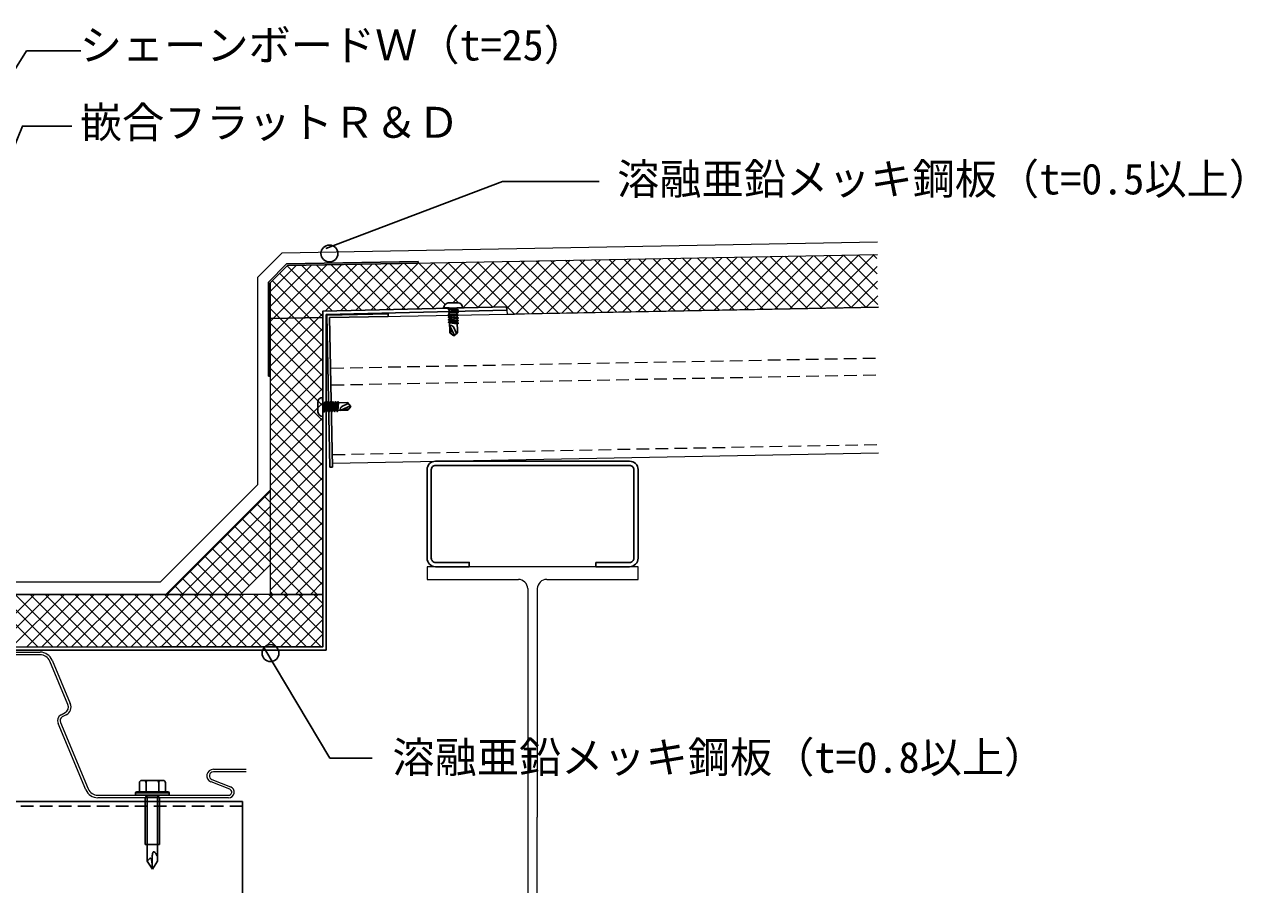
# Model space of a CAD drawing. Units: millimetres, scale not verified. Extents: x -3038 to 3038, y -2115 to 2115.
# Drawn here: x 177 to 754, y 1212 to 1620 of the extents above; entities that cross this region are included whole.
import ezdxf
from ezdxf.enums import TextEntityAlignment as Align

# ---------------------------------------------------------------- set-up
doc = ezdxf.new("R2010")
doc.units = ezdxf.units.MM
doc.header["$LTSCALE"] = 5
doc.linetypes.add('DASHED1', pattern=[1.8, 1.2, -0.6])
for name, color, linetype, lineweight in [('0-1_鉄骨', 1, 'Continuous', 18), ('0-3_デッキ', 3, 'Continuous', 18), ('0-8_防水層', 4, 'Continuous', 18), ('0-9_断熱層', 5, 'Continuous', 18), ('0-A_キャント', 222, 'Continuous', 18)]:
    doc.layers.add(name, color=color, linetype=linetype, lineweight=lineweight)
for name, color, linetype in [('0-2_母屋', 7, 'Continuous'), ('0-4_板金', 7, 'Continuous'), ('0-B_ビス', 7, 'Continuous'), ('0-E_テキスト___1', 7, 'Continuous'), ('1-3__0-E_テキスト', 4, 'Continuous')]:
    doc.layers.add(name, color=color, linetype=linetype)
doc.styles.add('ＭＳ ゴシック', font='')
doc.styles.get('ＭＳ ゴシック').set_extended_font_data('MS Gothic')

msp = doc.modelspace()

# ---------------------------------------------------------------- linework, layer by layer
at = {"layer": '0-1_鉄骨'}
for p, q in [((367.716, 1362.656), (367.716, 1356.656)), ((367.716, 1356.656), (410.976, 1356.65)), ((415.47, 1352.252), (415.47, 1173.302)), ((419.958, 1352.252), (419.936, 1243.913)), ((419.958, 1173.302), (419.936, 1243.913))]:
    msp.add_line(p, q, dxfattribs=at)
msp.add_lwpolyline([(424.452, 1356.65), (467.712, 1356.656), (467.712, 1362.656), (417.714, 1362.656), (367.716, 1362.656)], dxfattribs=at)
for centre, radius, start, end in [((410.853, 1352.024), 4.624, 2.82697, 88.43895), ((424.524, 1352.08), 4.568, 90.89886, 177.83516)]:
    msp.add_arc(centre, radius, start, end, dxfattribs=at)
at = {"layer": '0-2_母屋'}
for p, q in [((367.714, 1366.656), (367.714, 1408.656)), ((369.714, 1408.656), (369.714, 1366.656)), ((371.714, 1412.656), (463.714, 1412.656)), ((463.714, 1410.656), (371.714, 1410.656)), ((465.714, 1366.656), (465.714, 1408.656)), ((467.714, 1408.656), (467.714, 1366.656)), ((447.714, 1364.656), (463.714, 1364.656)), ((280.22, 1251.399), (-337.616, 1251.509)), ((280.22, 1251.399), (280.211, 1202.067))]:
    msp.add_line(p, q, dxfattribs=at)
at = {"layer": '0-2_母屋', "linetype": 'DASHED1'}
msp.add_line((280.219, 1249.099), (-337.617, 1249.209), dxfattribs=at)
at = {"layer": '0-2_母屋'}
for points in [[(371.714, 1364.656), (387.714, 1364.656), (387.714, 1362.656), (371.714, 1362.656)], [(463.714, 1362.656), (447.714, 1362.656), (447.714, 1364.656)]]:
    msp.add_lwpolyline(points, dxfattribs=at)
for centre, radius, start, end in [((371.714, 1408.656), 4, 89.99995, 180.00003), ((371.714, 1408.656), 2, 89.99983, 180.00014), ((463.714, 1408.656), 4, 359.99995, 90.00003), ((463.714, 1408.656), 2, 359.99995, 90.00003), ((371.714, 1366.656), 4, 179.99995, 270), ((371.714, 1366.656), 2, 179.99985, 270), ((463.714, 1366.656), 2, 269.99995, 0.00003), ((463.714, 1366.656), 4, 269.99995, 0.00003)]:
    msp.add_arc(centre, radius, start, end, dxfattribs=at)
at = {"layer": '0-3_デッキ', "linetype": 'DASHED1'}
for p, q in [((322.218, 1456.795), (581.671, 1461.577)), ((322.348, 1448.798), (581.671, 1453.577)), ((322.972, 1415.788), (581.671, 1420.553))]:
    msp.add_line(p, q, dxfattribs=at)
at = {"layer": '0-3_デッキ'}
for p, q in [((322.839, 1411.786), (581.671, 1416.553)), ((54.566, 1322.134), (184.316, 1322.134)), ((184.316, 1320.934), (54.566, 1320.934)), ((197.544, 1297.293), (188.928, 1317.865)), ((190.035, 1318.329), (198.651, 1297.756)), ((194.271, 1292.479), (196.172, 1293.478)), ((196.731, 1292.416), (194.829, 1291.416)), ((205.989, 1256.939), (192.808, 1288.41)), ((193.915, 1288.874), (207.096, 1257.402)), ((266.441, 1266.634), (281.916, 1266.634)), ((281.223, 1265.434), (266.441, 1265.434)), ((281.916, 1265.434), (266.441, 1265.434)), ((274.18, 1257.234), (265.328, 1260.641)), ((265.758, 1261.761), (274.611, 1258.354)), ((211.707, 1254.334), (273.641, 1254.334)), ((273.641, 1253.134), (211.707, 1253.134))]:
    msp.add_line(p, q, dxfattribs=at)
msp.add_lwpolyline([(322.839, 1411.786), (321.561, 1480.783), (581.671, 1485.577)], dxfattribs=at)
for centre, radius, start, end in [((184.316, 1315.934), 6.2, 22.72491, 90), ((184.316, 1315.934), 5, 22.72491, 90), ((195.76, 1289.646), 3.2, 117.72491, 202.72493), ((194.777, 1296.134), 3, 297.72493, 22.72493), ((194.777, 1296.134), 4.2, 297.72493, 22.72493), ((195.76, 1289.646), 2, 117.72491, 202.72493), ((266.441, 1263.534), 3.1, 90, 246.45248), ((266.441, 1263.534), 3.1, 90, 246.45248), ((266.441, 1263.534), 1.9, 90, 248.94972), ((273.641, 1255.834), 2.7, 270, 68.94972), ((211.707, 1259.334), 6.2, 202.72493, 270), ((211.707, 1259.334), 5, 202.72493, 270), ((273.641, 1255.834), 1.5, 270, 68.94972)]:
    msp.add_arc(centre, radius, start, end, dxfattribs=at)
at = {"layer": '0-4_板金'}
for p, q in [((292.501, 1497.553), (301.159, 1506.212)), ((301.159, 1506.212), (363.433, 1507.359)), ((301.497, 1505.418), (363.448, 1506.56)), ((363.433, 1507.359), (363.433, 1506.559)), ((293.301, 1497.222), (301.497, 1505.418)), ((292.501, 1497.553), (292.506, 1452.914)), ((293.301, 1497.222), (293.306, 1452.914)), ((319.876, 1482.182), (405.493, 1484.284)), ((405.404, 1485.884), (405.493, 1484.284)), ((319.902, 1323.157), (319.876, 1482.182)), ((349.245, 1481.294), (321.442, 1480.742)), ((322.868, 1409.763), (321.442, 1480.742)), ((292.506, 1452.914), (293.305, 1452.914)), ((321.668, 1409.763), (322.868, 1409.763)), ((76.445, 1324.399), (318.327, 1324.765)), ((76.445, 1323.161), (319.901, 1323.157))]:
    msp.add_line(p, q, dxfattribs=at)
for points in [[(405.404, 1485.884), (318.31, 1483.742), (318.327, 1324.765), (318.327, 1354.4)], [(321.668, 1409.763), (320.217, 1481.912), (349.222, 1482.494), (349.245, 1481.294)]]:
    msp.add_lwpolyline(points, dxfattribs=at)
at = {"layer": '0-8_防水層'}
for p, q in [((298.966, 1511.372), (581.099, 1516.572)), ((298.966, 1511.372), (287.301, 1499.707)), ((301.497, 1505.418), (581.21, 1510.573)), ((301.497, 1505.418), (293.301, 1497.222)), ((287.301, 1499.707), (287.301, 1401.418)), ((293.301, 1497.222), (293.301, 1398.933)), ((241.417, 1355.535), (287.301, 1401.418)), ((243.903, 1349.535), (293.301, 1398.933)), ((-88.81, 1355.535), (241.417, 1355.535)), ((-87.982, 1349.535), (243.903, 1349.535))]:
    msp.add_line(p, q, dxfattribs=at)
at = {"layer": '0-9_断熱層'}
for p, q in [((298.084, 1483.656), (320.191, 1505.762)), ((301.497, 1505.418), (581.21, 1510.573)), ((305.155, 1483.656), (327.395, 1505.895)), ((312.227, 1483.656), (334.598, 1506.028)), ((319.435, 1483.794), (341.802, 1506.161)), ((322.077, 1505.797), (343.488, 1484.385)), ((326.684, 1483.972), (349.006, 1506.293)), ((329.019, 1505.925), (350.39, 1484.555)), ((333.934, 1484.15), (356.21, 1506.426)), ((335.963, 1506.053), (357.291, 1484.725)), ((341.183, 1484.329), (363.414, 1506.559)), ((342.906, 1506.181), (364.192, 1484.895)), ((348.432, 1484.507), (370.617, 1506.692)), ((349.849, 1506.309), (371.094, 1485.064)), ((355.682, 1484.685), (377.821, 1506.825)), ((356.792, 1506.437), (376.302, 1486.927)), ((362.931, 1484.863), (385.025, 1506.957)), ((363.735, 1506.565), (382.574, 1487.726)), ((370.181, 1485.042), (392.229, 1507.09)), ((370.678, 1506.693), (391.798, 1485.573)), ((377.621, 1506.821), (398.699, 1485.743)), ((379.881, 1487.671), (399.433, 1507.223)), ((384.564, 1506.949), (409.116, 1482.397)), ((384.679, 1485.399), (406.637, 1507.356)), ((391.508, 1507.077), (416.059, 1482.525)), ((391.929, 1485.577), (413.84, 1507.488)), ((398.451, 1507.205), (423.002, 1482.653)), ((399.178, 1485.755), (421.044, 1507.621)), ((405.394, 1507.333), (429.945, 1482.781)), ((405.407, 1484.913), (428.248, 1507.754)), ((409.978, 1482.413), (435.452, 1507.887)), ((412.337, 1507.461), (436.889, 1482.909)), ((417.182, 1482.546), (442.656, 1508.019)), ((419.28, 1507.589), (443.832, 1483.037)), ((424.386, 1482.679), (449.86, 1508.152)), ((426.223, 1507.717), (450.775, 1483.165)), ((431.59, 1482.811), (457.063, 1508.285)), ((433.166, 1507.845), (457.718, 1483.293)), ((438.794, 1482.944), (464.267, 1508.418)), ((440.109, 1507.972), (464.661, 1483.421)), ((445.997, 1483.077), (471.471, 1508.55)), ((447.052, 1508.1), (471.604, 1483.549)), ((453.201, 1483.21), (478.675, 1508.683)), ((453.996, 1508.228), (478.547, 1483.677)), ((460.405, 1483.342), (485.879, 1508.816)), ((460.939, 1508.356), (485.49, 1483.805)), ((467.609, 1483.475), (493.082, 1508.949)), ((467.882, 1508.484), (492.433, 1483.932)), ((474.813, 1483.608), (500.286, 1509.082)), ((474.825, 1508.612), (499.377, 1484.061)), ((481.768, 1508.74), (506.319, 1484.188)), ((482.017, 1483.741), (507.49, 1509.214)), ((488.711, 1508.868), (513.263, 1484.317)), ((489.221, 1483.873), (514.694, 1509.347)), ((495.654, 1508.996), (520.206, 1484.445)), ((496.424, 1484.006), (521.898, 1509.48)), ((502.597, 1509.124), (527.149, 1484.572)), ((503.628, 1484.139), (529.102, 1509.613)), ((509.54, 1509.252), (534.092, 1484.701)), ((510.832, 1484.272), (536.306, 1509.745)), ((516.483, 1509.38), (541.035, 1484.828)), ((518.036, 1484.405), (543.509, 1509.878)), ((523.427, 1509.508), (547.978, 1484.956)), ((525.24, 1484.537), (550.713, 1510.011)), ((530.37, 1509.636), (554.921, 1485.084)), ((532.444, 1484.67), (557.917, 1510.144)), ((537.313, 1509.764), (561.865, 1485.212)), ((539.647, 1484.803), (565.121, 1510.276)), ((544.256, 1509.892), (568.808, 1485.34)), ((546.851, 1484.936), (572.325, 1510.409)), ((551.199, 1510.02), (575.751, 1485.468)), ((554.055, 1485.068), (579.528, 1510.542)), ((558.142, 1510.148), (581.398, 1486.892)), ((565.085, 1510.276), (581.213, 1494.148)), ((572.028, 1510.404), (581.029, 1501.403)), ((578.972, 1510.532), (580.844, 1508.659)), ((293.301, 1493.015), (305.783, 1505.497)), ((301.497, 1505.418), (293.301, 1497.222)), ((293.302, 1485.945), (312.987, 1505.63)), ((297.834, 1501.755), (315.883, 1483.707)), ((301.37, 1505.291), (322.784, 1483.876)), ((308.19, 1505.541), (329.686, 1484.046)), ((315.133, 1505.669), (336.587, 1484.215)), ((561.259, 1485.201), (580.94, 1504.882)), ((293.301, 1497.222), (293.301, 1349.535)), ((294.299, 1498.22), (318.303, 1474.215)), ((568.462, 1485.334), (581.115, 1497.987)), ((293.301, 1492.146), (301.791, 1483.656)), ((575.666, 1485.467), (581.291, 1491.091)), ((293.301, 1478.873), (298.084, 1483.656)), ((293.301, 1464.73), (312.227, 1483.656)), ((293.301, 1471.802), (305.155, 1483.656)), ((293.301, 1457.659), (318.303, 1482.661)), ((293.302, 1485.074), (318.305, 1460.071)), ((301.791, 1483.656), (318.304, 1467.143)), ((315.933, 1483.656), (318.303, 1481.287)), ((318.302, 1483.742), (318.317, 1349.535)), ((581.671, 1485.577), (409.116, 1482.397)), ((293.301, 1478.004), (318.306, 1453)), ((293.303, 1480.263), (318.327, 1480.724)), ((318.303, 1480.724), (293.303, 1480.263)), ((293.301, 1450.588), (318.303, 1475.591)), ((293.301, 1470.933), (318.306, 1445.927)), ((293.301, 1443.517), (318.304, 1468.521)), ((293.301, 1463.862), (318.307, 1438.856)), ((293.301, 1436.446), (318.305, 1461.45)), ((293.301, 1456.791), (318.308, 1431.784)), ((293.301, 1429.375), (318.305, 1454.38)), ((293.301, 1449.72), (318.309, 1424.712)), ((293.301, 1422.304), (318.306, 1447.31)), ((293.301, 1442.649), (318.31, 1417.64)), ((293.301, 1415.233), (318.307, 1440.239)), ((293.301, 1435.578), (318.31, 1410.568)), ((293.301, 1408.162), (318.308, 1433.169)), ((293.301, 1428.507), (318.311, 1403.497)), ((293.301, 1401.091), (318.309, 1426.099)), ((293.301, 1421.436), (318.312, 1396.425)), ((293.301, 1394.02), (318.309, 1419.029)), ((293.301, 1414.365), (318.313, 1389.353)), ((293.301, 1386.949), (318.31, 1411.958)), ((293.301, 1407.294), (318.313, 1382.281)), ((293.301, 1379.877), (318.311, 1404.888)), ((293.301, 1400.222), (318.314, 1375.209)), ((293.301, 1372.807), (318.312, 1397.818)), ((293.301, 1393.152), (318.315, 1368.137)), ((293.301, 1365.736), (318.312, 1390.747)), ((293.301, 1386.081), (318.316, 1361.065)), ((293.301, 1358.665), (318.313, 1383.677)), ((293.301, 1379.009), (318.327, 1353.983)), ((293.301, 1351.593), (318.314, 1376.606)), ((293.301, 1371.938), (315.704, 1349.535)), ((298.313, 1349.535), (318.315, 1369.536)), ((293.301, 1364.867), (308.633, 1349.535)), ((305.384, 1349.535), (318.316, 1362.466)), ((293.301, 1357.796), (301.562, 1349.535)), ((293.301, 1350.725), (294.491, 1349.535)), ((312.456, 1349.535), (318.317, 1355.396)), ((318.327, 1349.535), (-86.987, 1349.535)), ((156.676, 1324.535), (181.676, 1349.535)), ((158.41, 1349.535), (183.41, 1324.535)), ((163.747, 1324.535), (188.747, 1349.535)), ((165.481, 1349.535), (190.481, 1324.535)), ((170.818, 1324.535), (195.818, 1349.535)), ((172.552, 1349.535), (197.552, 1324.535)), ((177.889, 1324.535), (202.889, 1349.535)), ((179.623, 1349.535), (204.623, 1324.535)), ((184.96, 1324.535), (209.96, 1349.535)), ((186.694, 1349.535), (211.694, 1324.535)), ((192.031, 1324.535), (217.031, 1349.535)), ((193.765, 1349.535), (218.765, 1324.535)), ((199.102, 1324.535), (224.102, 1349.535)), ((200.836, 1349.535), (225.836, 1324.535)), ((206.173, 1324.535), (231.173, 1349.535)), ((207.907, 1349.535), (232.907, 1324.535)), ((213.244, 1324.535), (238.244, 1349.535)), ((214.978, 1349.535), (239.978, 1324.535)), ((220.315, 1324.535), (245.315, 1349.535)), ((222.049, 1349.535), (247.049, 1324.535)), ((227.386, 1324.535), (252.386, 1349.535)), ((229.121, 1349.535), (254.121, 1324.535)), ((234.457, 1324.535), (259.457, 1349.535)), ((236.192, 1349.535), (261.191, 1324.535)), ((241.529, 1324.535), (266.529, 1349.535)), ((243.263, 1349.535), (268.262, 1324.535)), ((248.6, 1324.535), (273.599, 1349.535)), ((250.334, 1349.535), (275.333, 1324.535)), ((255.671, 1324.535), (280.67, 1349.535)), ((257.405, 1349.535), (282.405, 1324.535)), ((262.742, 1324.535), (287.742, 1349.535)), ((264.476, 1349.535), (289.476, 1324.535)), ((269.813, 1324.535), (294.813, 1349.535)), ((271.547, 1349.535), (296.547, 1324.535)), ((276.884, 1324.535), (301.884, 1349.535)), ((278.618, 1349.535), (303.618, 1324.535)), ((283.955, 1324.535), (308.955, 1349.535)), ((285.689, 1349.535), (310.689, 1324.535)), ((291.026, 1324.535), (316.026, 1349.535)), ((292.76, 1349.535), (317.76, 1324.535)), ((293.324, 1349.535), (318.324, 1349.535)), ((298.097, 1324.535), (318.317, 1344.755)), ((299.831, 1349.535), (318.319, 1331.047)), ((306.902, 1349.535), (318.318, 1338.119)), ((313.973, 1349.535), (318.317, 1345.191)), ((318.327, 1324.535), (318.327, 1349.535)), ((305.168, 1324.535), (318.318, 1337.685)), ((312.239, 1324.535), (318.319, 1330.615))]:
    msp.add_line(p, q, dxfattribs=at)
for points in [[(318.302, 1483.742), (405.404, 1485.884), (405.668, 1482.334), (409.116, 1482.397)], [(318.327, 1324.535), (-86.987, 1324.535), (-86.987, 1349.535)]]:
    msp.add_lwpolyline(points, dxfattribs=at)
at = {"layer": '0-A_キャント'}
for p, q in [((243.903, 1349.535), (293.301, 1398.933)), ((243.903, 1349.535), (293.301, 1398.933)), ((244.534, 1349.535), (293.301, 1398.302)), ((290.478, 1396.111), (293.301, 1393.289)), ((293.301, 1398.933), (293.301, 1363.578)), ((251.605, 1349.535), (293.301, 1391.231)), ((286.943, 1392.575), (293.301, 1386.217)), ((293.31, 1391.241), (293.324, 1391.254)), ((293.31, 1391.241), (293.324, 1391.254)), ((279.872, 1385.504), (293.301, 1372.075)), ((283.407, 1389.04), (293.301, 1379.146)), ((258.676, 1349.535), (293.301, 1384.16)), ((276.336, 1381.969), (293.301, 1365.004)), ((265.747, 1349.535), (293.301, 1377.089)), ((269.265, 1374.898), (286.943, 1357.22)), ((272.801, 1378.433), (290.478, 1360.756)), ((293.312, 1377.1), (293.324, 1377.112)), ((293.312, 1377.1), (293.324, 1377.112)), ((262.194, 1367.826), (279.872, 1350.149)), ((265.73, 1371.362), (283.407, 1353.684)), ((272.818, 1349.535), (293.301, 1370.018)), ((258.659, 1364.291), (273.415, 1349.535)), ((279.258, 1349.535), (293.301, 1363.578)), ((251.588, 1357.22), (259.273, 1349.535)), ((255.123, 1360.755), (266.344, 1349.535)), ((248.052, 1353.684), (252.202, 1349.535)), ((243.903, 1349.535), (279.258, 1349.535))]:
    msp.add_line(p, q, dxfattribs=at)
at = {"layer": '0-B_ビス'}
for p, q in [((377.663, 1484.769), (382.475, 1484.307)), ((377.687, 1483.521), (382.499, 1483.059)), ((377.711, 1482.273), (382.523, 1481.811)), ((377.735, 1481.019), (382.553, 1480.557)), ((377.765, 1479.771), (382.577, 1479.309)), ((377.789, 1478.523), (382.601, 1478.061)), ((378.425, 1476.705), (379.121, 1472.991)), ((378.545, 1476.651), (380.645, 1472.337)), ((380.231, 1476.297), (381.725, 1473.243)), ((318.845, 1435.961), (319.307, 1440.773)), ((320.093, 1435.985), (320.555, 1440.797)), ((321.341, 1436.009), (321.803, 1440.821)), ((322.595, 1436.033), (323.057, 1440.851)), ((323.843, 1436.063), (324.305, 1440.875)), ((325.091, 1436.087), (325.553, 1440.899)), ((326.909, 1436.723), (330.623, 1437.419)), ((326.963, 1436.843), (331.277, 1438.943)), ((327.317, 1438.529), (330.371, 1440.023)), ((231.362, 1255.923), (231.362, 1260.232)), ((234.551, 1260.232), (234.551, 1255.923)), ((241.647, 1261.332), (237.549, 1261.332)), ((240.547, 1260.232), (240.547, 1255.923)), ((242.636, 1261.332), (241.647, 1261.332)), ((243.736, 1255.923), (243.736, 1260.232)), ((229.557, 1254.864), (229.557, 1255.263)), ((229.605, 1255.511), (237.549, 1255.511)), ((229.824, 1254.334), (245.273, 1254.334)), ((244.881, 1255.923), (230.217, 1255.923)), ((234.125, 1253.471), (234.125, 1231.047)), ((234.125, 1253.471), (240.972, 1253.471)), ((235.126, 1253.471), (235.126, 1223.05)), ((245.493, 1255.511), (237.549, 1255.511)), ((239.972, 1253.471), (239.972, 1223.05)), ((240.972, 1253.471), (240.972, 1231.047)), ((245.541, 1254.864), (245.541, 1255.263)), ((234.125, 1231.047), (240.972, 1231.047)), ((237.549, 1219.334), (235.126, 1223.05)), ((237.549, 1219.334), (239.972, 1223.05))]:
    msp.add_line(p, q, dxfattribs=at)
for points in [[(375.557, 1485.267), (378.251, 1485.291), (378.491, 1473.489), (380.321, 1472.025)], [(382.343, 1487.721), (380.003, 1487.673), (377.669, 1487.625)], [(380.321, 1472.025), (382.091, 1473.555), (381.851, 1485.363), (384.551, 1485.447)], [(331.589, 1438.619), (330.059, 1440.389), (318.251, 1440.149), (318.167, 1442.849)], [(315.893, 1440.641), (315.941, 1438.301), (315.989, 1435.967)], [(318.347, 1433.855), (318.323, 1436.549), (330.125, 1436.789), (331.589, 1438.619)], [(232.462, 1261.332), (233.45, 1261.332), (237.549, 1261.332)], [(237.549, 1219.334), (237.532, 1219.708), (237.514, 1220.08), (237.496, 1220.449), (237.476, 1220.812), (237.455, 1221.168), (237.431, 1221.516), (237.404, 1221.852), (237.375, 1222.176), (237.341, 1222.486), (237.304, 1222.78), (237.261, 1223.055), (237.215, 1223.312), (237.162, 1223.546), (237.104, 1223.758), (237.039, 1223.944), (236.967, 1224.103), (236.888, 1224.234), (236.801, 1224.335), (236.706, 1224.403), (236.603, 1224.438), (236.49, 1224.436), (236.329, 1224.378), (236.236, 1224.32), (236.094, 1224.205), (235.945, 1224.06), (235.789, 1223.889), (235.628, 1223.698), (235.463, 1223.491), (235.295, 1223.273), (235.126, 1223.05)], [(237.549, 1219.334), (237.529, 1219.936), (237.509, 1220.535), (237.491, 1221.129), (237.475, 1221.714), (237.462, 1222.287), (237.453, 1222.847), (237.447, 1223.389), (237.447, 1223.911), (237.453, 1224.411), (237.465, 1224.884), (237.484, 1225.33), (237.511, 1225.743), (237.547, 1226.123), (237.592, 1226.465), (237.647, 1226.768), (237.712, 1227.027), (237.789, 1227.242), (237.879, 1227.407), (237.981, 1227.521), (238.096, 1227.581), (238.226, 1227.584), (238.371, 1227.527), (238.495, 1227.439), (238.709, 1227.225), (238.899, 1226.989), (239.1, 1226.709), (239.31, 1226.392), (239.527, 1226.048), (239.749, 1225.686), (239.972, 1225.315)]]:
    msp.add_lwpolyline(points, dxfattribs=at)
for points in [[(381.875, 1484.055), (382.475, 1484.307), (381.869, 1484.559), (378.281, 1484.895), (377.663, 1484.769), (378.287, 1484.397)], [(381.899, 1482.801), (382.499, 1483.059), (381.893, 1483.311), (378.305, 1483.647), (377.687, 1483.521), (378.311, 1483.149)], [(381.923, 1481.553), (382.523, 1481.811), (381.917, 1482.057), (378.329, 1482.393), (377.711, 1482.273), (378.341, 1481.901)], [(381.953, 1480.305), (382.553, 1480.557), (381.941, 1480.809), (378.359, 1481.145), (377.735, 1481.019), (378.365, 1480.647)], [(381.977, 1479.051), (382.577, 1479.309), (381.971, 1479.561), (378.383, 1479.897), (377.765, 1479.771), (378.389, 1479.399)], [(382.001, 1477.803), (382.601, 1478.061), (381.995, 1478.307), (378.407, 1478.643), (377.789, 1478.523), (378.413, 1478.151)], [(319.559, 1440.173), (319.307, 1440.773), (319.055, 1440.167), (318.719, 1436.579), (318.845, 1435.961), (319.217, 1436.585)], [(320.813, 1440.197), (320.555, 1440.797), (320.303, 1440.191), (319.967, 1436.603), (320.093, 1435.985), (320.465, 1436.609)], [(322.061, 1440.221), (321.803, 1440.821), (321.557, 1440.215), (321.221, 1436.627), (321.341, 1436.009), (321.713, 1436.639)], [(323.309, 1440.251), (323.057, 1440.851), (322.805, 1440.239), (322.469, 1436.657), (322.595, 1436.033), (322.967, 1436.663)], [(324.563, 1440.275), (324.305, 1440.875), (324.053, 1440.269), (323.717, 1436.681), (323.843, 1436.063), (324.215, 1436.687)], [(325.811, 1440.299), (325.553, 1440.899), (325.307, 1440.293), (324.971, 1436.705), (325.091, 1436.087), (325.463, 1436.711)]]:
    msp.add_lwpolyline(points, close=True, dxfattribs=at)
for centre, radius, start, end in [((378.085, 1485.126), 2.534, 99.40939, 176.78009), ((382.27, 1485.441), 2.28, 0.22032, 88.22014), ((379.172, 1476.302), 0.719, 34.93108, 154.82437), ((378.283, 1474.548), 2.622, 41.91994, 55.68381), ((318.173, 1440.568), 2.28, 90.22032, 178.22014), ((327.312, 1437.47), 0.719, 124.93109, 244.82437), ((329.066, 1436.581), 2.622, 131.91994, 145.68381), ((318.488, 1436.383), 2.534, 189.40939, 266.78009), ((232.462, 1260.232), 1.1, 90, 180), ((233.45, 1260.232), 1.1, 0, 90), ((235.651, 1260.232), 1.1, 90, 180), ((239.447, 1260.232), 1.1, 0, 90), ((241.647, 1260.232), 1.1, 90, 180), ((242.636, 1260.232), 1.1, 0, 90), ((230.217, 1255.263), 0.66, 90, 180), ((230.217, 1254.864), 0.66, 180, 233.49475), ((241.381, 1259.466), 8.665, 216.32169, 223.78168), ((233.717, 1259.466), 8.665, 316.21831, 323.6783), ((244.881, 1255.263), 0.66, 0, 90), ((244.881, 1254.864), 0.66, 306.50523, 0)]:
    msp.add_arc(centre, radius, start, end, dxfattribs=at)
at = {"layer": '1-3__0-E_テキスト'}
for p, q in [((177.919, 1607.147), (11.406, 1341.06)), ((203.579, 1607.147), (177.919, 1607.147)), ((403.448, 1545.264), (319.676, 1513.519)), ((449.302, 1545.264), (403.448, 1545.264)), ((321.561, 1271.889), (290.322, 1324.325)), ((341.643, 1271.889), (321.561, 1271.889))]:
    msp.add_line(p, q, dxfattribs=at)
msp.add_lwpolyline([(199.395, 1571.445), (175.966, 1571.445), (73.883, 1319.862)], dxfattribs=at)
for centre in [(321.44, 1511.094), (293.497, 1321.708)]:
    msp.add_circle(centre, 4, dxfattribs=at)

# ---------------------------------------------------------------- texts
at = {"layer": '0-E_テキスト___1', "style": 'ＭＳ ゴシック'}
for s, p in [('シェーンボードＷ（t=25）', (203.131, 1598.172)), ('嵌合フラットＲ＆Ｄ', (203.131, 1561.514)), ('溶融亜鉛メッキ鋼板（t=0.5以上）', (457.83, 1534.682)), ('溶融亜鉛メッキ鋼板（t=0.8以上）', (351.292, 1260.608))]:
    msp.add_text(s, height=14.66, dxfattribs=at).set_placement(p, align=Align.BOTTOM_LEFT)

doc.saveas('drawing.dxf')
